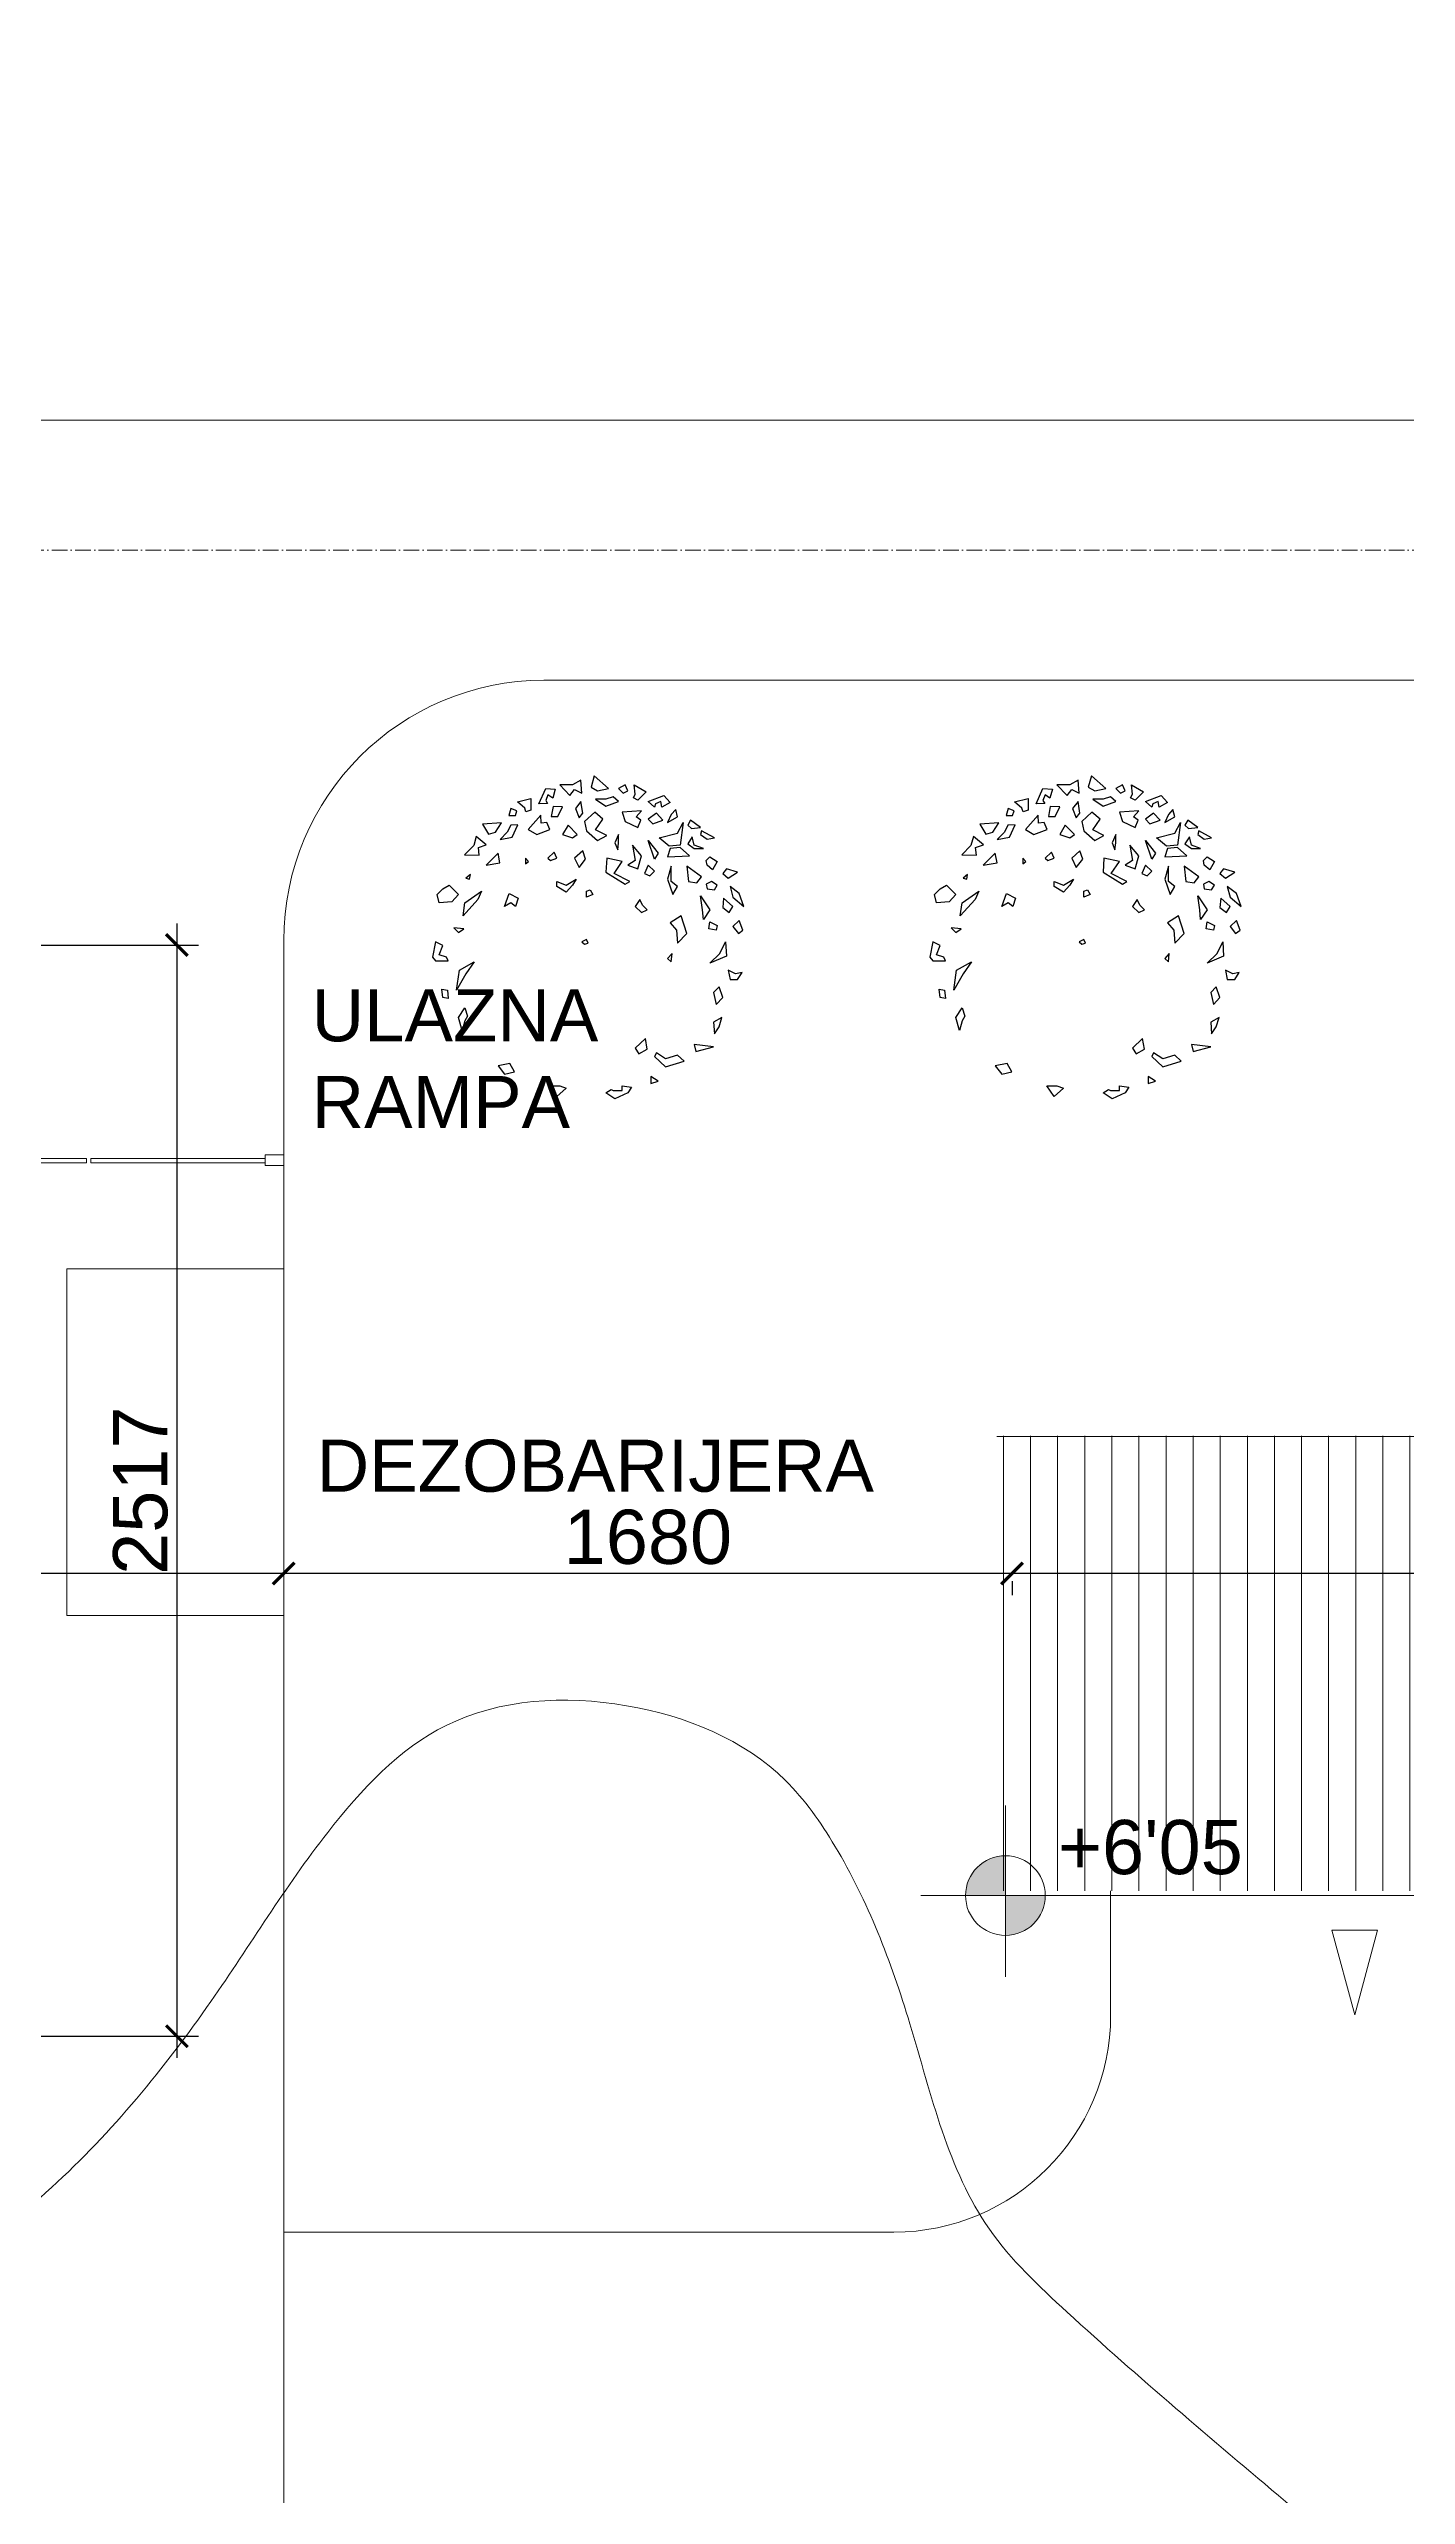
# Model space of a CAD drawing. Header units: millimetres. Extents: x 73 to 57768, y -40361 to 10065.
# Drawn here: x 19616 to 22746, y -24145 to -18503 of the extents above; entities that cross this region are included whole.
import ezdxf

# ---------------------------------------------------------------- set-up
doc = ezdxf.new("R2010")
doc.units = ezdxf.units.MM
doc.linetypes.add('ACAD_ISO07W100', pattern=[3, 0, -3])
doc.linetypes.add('ACAD_ISO10W100', pattern=[18, 12, -3, 0, -3])
for name, color, linetype, lineweight in [('HRANA', 120, 'Continuous', 5), ('izohipse', 33, 'Continuous', 0), ('kote', 124, 'Continuous', 5), ('kote i srafura', 9, 'Continuous', 5), ('SITUACIJA', 7, 'Continuous', 15), ('ulica', 71, 'Continuous', 13), ('šrafura', 253, 'Continuous', 5)]:
    doc.layers.add(name, color=color, linetype=linetype, lineweight=lineweight)
doc.styles.add('ATTR', font='romans.shx', dxfattribs={"width": 0.8, "height": 0.7})
doc.styles.add('M1_500', font='ARIAL.TTF', dxfattribs={"height": 125})
doc.dimstyles.new('M1_500', dxfattribs={"dimtxt": 15, "dimasz": 50, "dimexe": 50, "dimexo": 50, "dimgap": 20, "dimtad": 1, "dimdec": 0, "dimtxsty": 'M1_500', "dimblk": 'ARCHTICK', "dimcen": 2.5, "dimdle": 50, "dimadec": 0, "dimazin": 0, "dimtfac": 1, "dimtdec": 0, "dimtmove": 0, "dimatfit": 3, "dimfxl": 1, "dimarcsym": 0})

# ---------------------------------------------------------------- blocks, each defined once
blk = doc.blocks.new('DEC1')
for points in [[(-17.825703, 50.144688), (-15.340965, 55.637398), (-11.893769, 55.475018), (-12.802246, 52.160138), (-14.540878, 53.429518), (-15.347061, 51.420148), (-14.679306, 50.283108)], [(-10.286347, 57.002498), (-6.636353, 53.173978), (-4.977264, 55.300948), (-2.322731, 54.024758), (-2.654549, 58.704078), (-5.640907, 57.002498)], [(2.096443, 60.253408), (0.995445, 56.151728), (3.318161, 54.875548), (7.299967, 55.726328)], [(13.272677, 57.002498), (10.949967, 55.726328), (12.609047, 54.024758), (14.268137, 54.875548)], [(16.259037, 52.323198), (16.922667, 53.599378), (16.590857, 57.002498), (20.904477, 54.450148), (17.918117, 51.472418)], [(21.568117, 51.047028), (27.209017, 53.173978), (29.531737, 50.621628), (26.545377, 48.920058), (26.213557, 51.047028), (24.222657, 50.196248), (23.890837, 48.920058)], [(-27.902623, 48.490098), (-28.642653, 45.945318), (-26.266303, 45.915268), (-25.694743, 47.690008)], [(-22.482173, 47.292998), (-22.915303, 48.664658), (-25.556323, 50.836408), (-20.701343, 52.081818), (-20.707443, 47.864548)], [(-17.061733, 46.095918), (-21.688173, 40.867878), (-18.577893, 39.165388), (-13.789101, 40.946228), (-14.889992, 43.454908), (-16.965533, 43.184148)], [(-12.70607, 49.248398), (-13.313744, 45.632738), (-10.937401, 45.602688), (-9.258873, 49.086028)], [(-2.654549, 51.047028), (-4.645447, 48.494678), (-3.318176, 45.091538), (-1.990913, 46.793108)], [(2.322716, 47.218508), (-1.327278, 43.815368), (-0.66365, 40.412228), (3.318161, 37.009098), (6.636337, 38.710668), (2.654526, 40.837618), (5.309077, 44.666158)], [(2.654526, 51.897798), (6.304517, 49.345458), (10.949967, 51.047028), (8.959067, 52.748598), (6.304517, 51.897798)], [(19.245397, 47.643888), (12.277227, 47.218508), (13.272677, 43.815368), (17.918117, 41.688418), (18.913577, 44.240768), (17.254487, 45.516938)], [(24.554477, 46.793108), (21.568117, 44.666158), (23.227197, 42.964588), (26.877177, 44.240768)], [(31.522627, 48.069288), (29.863537, 46.367708), (28.536287, 43.389968), (32.186277, 45.516938)], [(36.831707, 44.240768), (35.836257, 42.539188), (37.163527, 41.263018), (40.481707, 41.688418)], [(-44.561383, 31.831348), (-39.273253, 31.705098), (-39.604093, 34.382268), (-36.824663, 35.356908), (-40.368063, 38.431048), (-41.276543, 35.116178)], [(-38.104163, 42.886048), (-35.982343, 39.207198), (-33.437553, 39.947208), (-31.223573, 43.364378)], [(-31.801213, 37.372358), (-27.415503, 38.148518), (-25.333863, 42.636518), (-27.944843, 42.431948), (-29.220293, 39.953298)], [(-7.299988, 42.539188), (-9.290886, 39.136068), (-5.640907, 37.859878), (-3.981812, 39.136068)], [(10.949967, 39.136068), (9.622697, 36.158308), (10.618147, 33.605958), (10.949967, 36.158308)], [(15.927217, 35.307528), (16.922667, 29.777438), (14.268137, 28.075868), (17.918117, 26.799688), (19.245397, 31.479008)], [(23.890837, 30.202838), (21.568117, 37.009098), (25.218107, 32.329788)], [(25.549927, 37.859878), (32.186277, 39.561448), (34.177167, 43.389968), (33.181717, 35.307528), (29.199917, 34.882128)], [(37.495347, 38.285278), (35.836257, 35.732928), (38.158977, 34.031358), (41.477157, 34.031358), (38.158977, 35.307528)], [(40.813507, 40.412228), (40.481707, 39.136068), (42.804427, 37.434478), (45.458957, 37.859878)], [(-32.518103, 32.329788), (-36.831723, 28.075868), (-31.854473, 28.926648)], [(-22.563583, 30.628218), (-22.563583, 28.501248), (-21.568133, 29.352038)], [(-12.277245, 32.755178), (-14.599968, 30.628218), (-13.604515, 29.777438), (-11.2818, 30.628218)], [(-1.990913, 33.180578), (-4.977264, 30.628218), (-3.318176, 27.225088), (-0.99546, 30.202838)], [(6.636337, 30.628218), (6.304517, 25.523518), (13.272677, 21.269598), (14.931767, 22.120378), (9.290877, 25.098128), (12.277227, 29.352038)], [(21.568117, 28.075868), (20.240847, 25.098128), (22.231747, 24.247348), (23.890837, 25.948898)], [(29.531737, 34.031358), (28.536287, 31.053608), (36.499887, 31.479008), (33.181717, 34.456738)], [(29.863537, 27.650488), (28.536287, 22.971158), (30.527177, 17.441068), (32.186277, 20.418808), (29.863537, 22.120378)], [(35.504437, 27.650488), (36.168077, 22.120378), (39.154437, 21.694998), (40.813507, 23.821948)], [(44.795317, 26.374298), (42.804427, 28.075868), (42.472607, 29.777438), (43.799877, 31.053608), (46.454417, 29.352038)], [(49.772577, 26.799688), (48.445307, 25.098128), (50.436227, 23.396548), (53.754397, 25.523518)], [(-52.427143, 19.568028), (-50.104423, 20.844198), (-46.786243, 17.441068), (-49.108973, 14.888718), (-53.754413, 14.463338), (-54.418043, 17.441068)], [(-45.127153, 9.784018), (-44.463523, 14.463338), (-38.490813, 18.717258), (-39.818083, 15.739508)], [(-42.472623, 24.672728), (-44.131713, 23.396548), (-42.804433, 22.971158)], [(-30.195383, 13.187148), (-28.536293, 17.866458), (-25.218123, 16.164898), (-26.213573, 13.187148), (-27.872663, 14.463338)], [(-5.640907, 20.844198), (-7.963623, 18.291858), (-11.2818, 20.418808), (-11.2818, 22.120378), (-7.963623, 20.844198), (-4.313629, 22.971158)], [(-0.66365, 18.717258), (0.663628, 19.142638), (1.659081, 17.441068), (-0.66365, 16.590288)], [(46.454417, 20.844198), (44.463497, 22.120378), (42.472607, 21.269598), (42.804427, 19.568028), (45.458957, 19.142638)], [(51.099847, 20.418808), (52.095307, 16.590288), (56.077117, 13.187148), (54.418027, 17.866458)], [(18.581767, 15.739508), (16.922667, 13.187148), (19.245397, 11.060198), (21.236297, 11.910978), (19.577217, 13.612548)], [(29.531737, 7.231658), (31.854457, 4.679318), (32.186277, 0), (35.504437, 3.403137), (33.513537, 9.784018)], [(40.481707, 17.015668), (43.799877, 11.910978), (41.477157, 8.507848), (41.145337, 11.910978)], [(48.777127, 16.164898), (48.445307, 12.761768), (50.768037, 11.060198), (52.095307, 13.187148)], [(-52.427143, -0.850769), (-55.081683, 0.4254), (-56.077133, -5.104706), (-55.081683, -6.380875), (-50.436243, -6.380875), (-51.099873, -5.104706), (-53.754413, -4.253914)], [(-48.445333, 5.530108), (-46.786243, 3.828518), (-44.795343, 5.104708)], [(-0.66365, 1.276169), (-2.322731, 0.4254), (-1.327278, -0.425384), (0, 0)], [(46.454417, 6.380878), (46.122607, 4.679318), (43.468057, 5.104708), (43.799877, 7.657058)], [(49.440767, 0.4254), (49.772577, -4.679306), (43.799877, -7.231651), (47.449857, -3.828529)], [(52.095307, 5.955488), (54.086217, 3.403137), (55.745307, 4.679318), (54.418027, 8.082458)], [(-47.449883, -17.015672), (-46.454433, -9.784004), (-41.145353, -6.806266), (-44.131713, -11.06018)], [(30.195357, -3.828529), (28.536287, -5.53009), (29.863537, -6.806266)], [(-50.768053, -17.015672), (-50.436243, -19.993412), (-52.427143, -19.568022), (-52.758963, -16.590282)], [(47.118057, -15.739494), (45.127137, -17.866462), (46.122607, -22.120372), (48.445307, -19.568022)], [(50.436227, -9.784004), (51.099847, -13.187141), (53.754397, -13.187141), (55.413487, -10.634796), (53.090757, -11.06018)], [(-45.458983, -31.478992), (-46.786243, -26.799672), (-44.463523, -23.396552), (-43.468073, -26.374292), (-44.463523, -28.075852)], [(20.572657, -34.456732), (16.922667, -37.859872), (18.249947, -39.986832), (21.236297, -38.285262)], [(48.113497, -26.799672), (45.127137, -28.501252), (45.458957, -32.755162), (47.118057, -30.202822)], [(-28.204473, -43.389972), (-32.518103, -44.240752), (-30.195383, -47.218492), (-26.545393, -46.367702)], [(24.554477, -39.561442), (23.890837, -40.837612), (27.872647, -44.666142), (34.508987, -42.539172), (32.186277, -40.412222), (27.872647, -41.688402)], [(38.158977, -36.583692), (38.822617, -39.136042), (45.127137, -37.434482)], [(-11.2818, -55.300932), (-13.936333, -51.472412), (-10.286347, -51.472412), (-7.963623, -52.323192)], [(9.622697, -56.151712), (6.304517, -54.024762), (8.295417, -52.748592), (8.959067, -53.173982), (12.277227, -53.173982), (12.277227, -51.472412), (15.595407, -51.897802), (14.268137, -54.024762)], [(22.563567, -50.621622), (25.218107, -49.770842), (22.563567, -48.069272)]]:
    blk.add_lwpolyline(points, close=True)
at = {"style": 'ATTR', "width": 0.8, "flags": 9}
blk.add_attdef('ESTCODE', (0, 0), '', height=0.7, dxfattribs=at)
blk = doc.blocks.new('HOR.KOTA')
h = blk.add_hatch(color=256)
h.paths.add_polyline_path([(-92, 0), (0, 0), (0, 92, 0.414214)])
h.paths.add_polyline_path([(92, 0), (0, 0), (0, -92, 0.414214)])
blk.add_lwpolyline([(0, 207.8), (0, -187.8), (0, 0), (-194.8, 0), (521.6, 0)])
blk.add_circle((0, 0), 92)
blk = doc.blocks.new('_ArchTick')
at = {"layer": 'kote', "color": 0, "const_width": 0.15}
blk.add_lwpolyline([(-0.5, -0.5), (0.5, 0.5)], dxfattribs=at)
blk = doc.blocks.new('*D304')
at = {"layer": 'Defpoints', "color": 0}
for p in [(21836.9, -21987), (24972.7, -21987), (21836.9, -22019.4)]:
    blk.add_point(p, dxfattribs=at)
at = {"layer": 'kote i srafura', "color": 0, "lineweight": -2}
for p, q in [((25022.7, -22019.4), (21786.9, -22019.4)), ((21836.9, -22037), (21836.9, -22069.4)), ((24972.7, -22037), (24972.7, -22069.4))]:
    blk.add_line(p, q, dxfattribs=at)
at = {"layer": 'kote i srafura', "color": 0, "lineweight": -2, "xscale": 50, "yscale": 50, "zscale": 50, "rotation": 180}
blk.add_blockref('_ArchTick', (21836.9, -22019.4), dxfattribs=at)
at = {"layer": 'kote i srafura', "color": 0, "lineweight": -2, "xscale": 50, "yscale": 50, "zscale": 50}
blk.add_blockref('_ArchTick', (24972.7, -22019.4), dxfattribs=at)
at = {"layer": 'kote i srafura', "color": 0, "insert": (23404.8, -21935.6), "char_height": 125, "attachment_point": 5, "style": 'M1_500'}
blk.add_mtext('3136', dxfattribs=at)
blk = doc.blocks.new('*D305')
at = {"layer": 'Defpoints', "color": 0}
for p in [(21836.9, -21987), (20157.2, -22019.4), (20157.2, -22019.4)]:
    blk.add_point(p, dxfattribs=at)
at = {"layer": 'kote i srafura', "color": 0, "lineweight": -2}
for p, q in [((21886.9, -22019.4), (20107.2, -22019.4)), ((21836.9, -22037), (21836.9, -22069.4))]:
    blk.add_line(p, q, dxfattribs=at)
at = {"layer": 'kote i srafura', "color": 0, "lineweight": -2, "xscale": 50, "yscale": 50, "zscale": 50, "rotation": 180}
blk.add_blockref('_ArchTick', (20157.2, -22019.4), dxfattribs=at)
at = {"layer": 'kote i srafura', "color": 0, "lineweight": -2, "xscale": 50, "yscale": 50, "zscale": 50}
blk.add_blockref('_ArchTick', (21836.9, -22019.4), dxfattribs=at)
at = {"layer": 'kote i srafura', "color": 0, "insert": (20997, -21935.6), "char_height": 125, "attachment_point": 5, "style": 'M1_500'}
blk.add_mtext('1680', dxfattribs=at)
blk = doc.blocks.new('*D306')
at = {"layer": 'Defpoints', "color": 0}
for p in [(18356, -22019.4), (18356, -22019.4), (20157.2, -22019.4)]:
    blk.add_point(p, dxfattribs=at)
at = {"layer": 'kote i srafura', "color": 0, "lineweight": -2}
blk.add_line((20207.2, -22019.4), (18306, -22019.4), dxfattribs=at)
at = {"layer": 'kote i srafura', "color": 0, "lineweight": -2, "xscale": 50, "yscale": 50, "zscale": 50, "rotation": 180}
blk.add_blockref('_ArchTick', (18356, -22019.4), dxfattribs=at)
at = {"layer": 'kote i srafura', "color": 0, "lineweight": -2, "xscale": 50, "yscale": 50, "zscale": 50}
blk.add_blockref('_ArchTick', (20157.2, -22019.4), dxfattribs=at)
at = {"layer": 'kote i srafura', "color": 0, "insert": (19256.6, -21935.6), "char_height": 125, "attachment_point": 5, "style": 'M1_500'}
blk.add_mtext('1801', dxfattribs=at)
blk = doc.blocks.new('*D308')
at = {"layer": 'Defpoints', "color": 0}
for p in [(18858.3, -20569.9), (18858.3, -23086.6), (19910.7, -23086.6)]:
    blk.add_point(p, dxfattribs=at)
at = {"layer": 'kote i srafura', "color": 0, "lineweight": -2}
for p, q in [((19910.7, -20519.9), (19910.7, -23136.6)), ((18908.3, -20569.9), (19960.7, -20569.9)), ((18908.3, -23086.6), (19960.7, -23086.6))]:
    blk.add_line(p, q, dxfattribs=at)
at = {"layer": 'kote i srafura', "color": 0, "lineweight": -2, "xscale": 50, "yscale": 50, "zscale": 50}
for p, rotation in [((19910.7, -20569.9), 90), ((19910.7, -23086.6), 270)]:
    blk.add_blockref('_ArchTick', p, dxfattribs=dict(at, rotation=rotation))
at = {"layer": 'kote i srafura', "color": 0, "insert": (19826.9, -21828.3), "char_height": 125, "attachment_point": 5, "rotation": 90, "style": 'M1_500'}
blk.add_mtext('2517', dxfattribs=at)

msp = doc.modelspace()

# ---------------------------------------------------------------- hatches: boundary and pattern name
at = {"layer": 'šrafura', "linetype": 'ACAD_ISO07W100', "ltscale": 2}
h = msp.add_hatch(dxfattribs=at)
h.set_pattern_fill('ANSI31', color=256, scale=500, angle=45, style=0)
h.set_pattern_definition([(90, (-151182.947, 19895.39), (-62.5, 1e-14), [])])
h.paths.add_polyline_path([(24967.153, -21701.63), (21787.153, -21701.63), (21787.153, -22751.63), (24967.153, -22751.63)])
h.paths.add_polyline_path([(23429.538, -22028.781), (23377.154, -22028.781), (23403.346, -21931.03)], flags=16)
h.paths.add_polyline_path([(22766.307, -22276.337), (24096.543, -22276.337), (24096.543, -22468.101), (22766.307, -22468.101)], flags=24)

# ---------------------------------------------------------------- linework, layer by layer
at = {"layer": 'HRANA'}
msp.add_lwpolyline([(22627.153, -23037.512), (22679.538, -22842.009), (22574.769, -22842.009), (22627.153, -23037.512)], close=True, dxfattribs=at)
at = {"layer": 'izohipse'}
msp.add_open_spline([(31552.658, -14611.212), (31420.83, -14776.479), (31114.816, -15139.123), (30624.928, -15577.055), (30170.84, -15961.941), (29828.9, -16406.995), (29662.362, -16940.49), (29570.984, -17469.488), (29328.02, -17874.589), (28964.259, -18166.938), (28491.41, -18117.618), (28135.731, -17936.146), (27864.038, -17762.724), (27597.524, -17733.822), (27382.303, -17839.33), (27249.186, -18043.595), (27228.778, -18269.817), (27364.939, -18409.745), (27486.826, -18602.639), (27473.731, -18918.232), (27438.892, -19242.657), (27503.343, -19600.503), (27438.959, -19974.576), (27418.35, -20370.876), (27166.162, -20566.292), (27192.512, -20752.482), (27015.404, -21021.515), (26895.607, -21494.791), (26650.554, -22047.512), (26591.382, -22702.315), (26472.545, -23244.884), (26316.317, -23813.098), (26020.049, -24274.004), (25454.65, -24705.004), (24750.688, -24745.829), (24204.551, -24839.863), (23667.654, -24825.325), (23063.979, -24661.936), (22497.122, -24184.898), (22063.432, -23818.746), (21708.558, -23483.893), (21618.028, -23071.401), (21482.217, -22717.178), (21280.393, -22427.975), (20949.482, -22291.497), (20523.398, -22316.36), (20222.206, -22639.348), (19982.945, -23036.895), (19641.817, -23453.887), (19121.028, -23810.068), (18536.361, -23906.042), (18036.829, -23959.869), (17576.435, -24284.347), (16718.101, -24662.777), (15646.125, -25317.041), (14555.656, -26080.59), (13735.113, -26727.858), (12928.674, -27239.254), (12117.658, -27817.375), (11367.021, -28349.879), (10773.139, -28841.699), (10339.452, -29116.535), (10025.115, -29401.674), (9851.675, -29691.285), (9886.827, -29934.985), (10043.242, -30061.93), (10191.481, -30185.534), (10374.003, -30294.494), (10678.05, -30273.874), (11155.611, -30422.673), (12000.061, -30438.839), (13118.723, -30470.669), (14283.346, -30938.127), (15504.821, -31189.476), (16723.064, -31335.263), (17772.226, -31295.286), (18560.239, -31297.302), (18999.755, -30973.406), (19157.86, -30650.474), (19140.673, -30272.846), (19512.528, -29973.233), (19570.418, -29356.6), (19990.032, -28764.146), (20599.055, -28424.928), (21180.026, -28534.5), (21599.127, -28734.457), (21971.696, -29140.61), (22495.106, -29561.431), (22920.548, -30192.749), (23197.676, -30825.804), (23298.836, -31414.579), (22961.837, -31797.743), (22682.787, -32211.951), (21995.155, -32467.046), (21600.046, -33215.664), (20787.457, -33458.934), (20348.834, -33917.282), (19934.131, -34182.154), (19674.357, -34418.8), (19653.762, -34612.126), (19648.192, -34664.41)], degree=3, knots=[1902.18558609, 1902.18558609, 1902.18558609, 1902.18558609, 2535.47886573, 3326.13675999, 3868.3788574, 4320.04619324, 4987.21341701, 5522.33876079, 5914.83901284, 6391.10826673, 6822.64589654, 7246.97568664, 7595.57825547, 7771.26986018, 8028.73750015, 8264.35247454, 8488.27555659, 8635.43322456, 8830.24679286, 9158.69372897, 9541.91727582, 9817.33141425, 10232.12944131, 10685.91741739, 10943.23649876, 11070.86668842, 11207.19492117, 11878.62254705, 12536.45749156, 13000.21832433, 13837.61503863, 14204.75627219, 14759.69261974, 15455.3880813, 16240.75451659, 16819.96619368, 17120.46801222, 17847.47312598, 18640.87361578, 19307.14729657, 19569.3043918, 20077.44333925, 20522.0900916, 20712.15505977, 21116.93205152, 21535.08529578, 21903.57896774, 22377.25955994, 22942.34458169, 23504.5111893, 24223.00461876, 24702.53518623, 24974.16213211, 25889.64813605, 27517.11953131, 28727.87044286, 29884.29854474, 30648.63232892, 31590.56243321, 32872.13672267, 33408.3906763, 33901.58309643, 34408.15294838, 34677.77273225, 34872.92535604, 35085.30473785, 35256.08385275, 35461.37236622, 35698.28344835, 36143.04280105, 36948.54022797, 38218.38580649, 39469.44535597, 40670.65584017, 41960.04486517, 43121.04167366, 43866.65135571, 44217.80870065, 44708.64263122, 44873.70664657, 45316.10041882, 45971.00967597, 46651.38474285, 47436.4971892, 47887.84119316, 48373.98365055, 48804.7010782, 49525.4803312, 50386.70921747, 51034.58854924, 51648.27869279, 51988.46614871, 52511.77709507, 53125.29667313, 54078.9061576, 54851.73150858, 55548.42263817, 55937.5884025, 56356.56035221, 56511.87147235, 56511.87147235, 56511.87147235, 56511.87147235], dxfattribs=at)
at = {"layer": 'kote i srafura'}
for p, q in [((24967.153, -21703.437), (21801.545, -21703.437)), ((21821.611, -22762.185), (24973.173, -22762.185))]:
    msp.add_line(p, q, dxfattribs=at)
at = {"layer": 'SITUACIJA'}
for p, q in [((6097.054, -19359.296), (38597.054, -19359.296)), ((19249.731, -21062.442), (19702.153, -21062.442)), ((19249.731, -21072.442), (19702.153, -21072.442)), ((19702.153, -21062.442), (19702.153, -21072.442)), ((19712.153, -21062.442), (20114.576, -21062.442)), ((19712.153, -21062.442), (19712.153, -21072.442)), ((19712.153, -21072.442), (20114.576, -21072.442)), ((19657.153, -22116.612), (19657.153, -21316.612)), ((19657.153, -21316.612), (20157.153, -21316.612)), ((20157.153, -21316.612), (20157.153, -22116.612)), ((20157.153, -22116.612), (19657.153, -22116.612)), ((20157.153, -22116.612), (20157.153, -24960.386))]:
    msp.add_line(p, q, dxfattribs=at)
at = {"layer": 'SITUACIJA', "linetype": 'ACAD_ISO10W100', "ltscale": 3}
msp.add_line((6097.054, -19659.296), (38597.054, -19659.296), dxfattribs=at)
at = {"layer": 'SITUACIJA'}
msp.add_lwpolyline([(20157.153, -21686.612), (20157.153, -20559.296, -0.41421356), (20757.153, -19959.296), (38597.054, -19959.296)], format="xyb", dxfattribs=at)
msp.add_lwpolyline([(20157.153, -21078.739), (20114.576, -21078.739), (20114.576, -21054.017), (20157.153, -21054.017)], close=True, dxfattribs=at)
at = {"layer": 'ulica', "ltscale": 5}
for p, q in [((22064.304, -23038.499), (22064.304, -22751.63)), ((20157.153, -23538.499), (21564.304, -23538.499))]:
    msp.add_line(p, q, dxfattribs=at)
msp.add_arc((21564.304, -23038.499), 500, 270, 0, dxfattribs=at)

# ---------------------------------------------------------------- block references
at = {"xscale": 6.399999999994179, "yscale": 6.400000000001455, "zscale": 6.4}
for p in [(20859.467, -20565.274), (22006.367, -20565.274)]:
    msp.add_blockref('DEC1', p, dxfattribs=at)
at = {"layer": 'kote'}
msp.add_blockref('HOR.KOTA', (21821.611, -22762.185), dxfattribs=at)

# ---------------------------------------------------------------- texts
at = {"layer": 'kote', "char_height": 120, "width": 1225.03892, "attachment_point": 1}
for s, insert in [('{\\fArial|b0|i0|c238|p34;ULAZNA RAMPA}', (20221.428, -20672.013)), ('{\\fArial|b0|i0|c238|p34;DEZOBARIJERA}', (20233.11, -21710.739))]:
    msp.add_mtext(s, dxfattribs=dict(at, insert=insert))
at = {"layer": 'kote', "insert": (21942.445, -22587.791), "char_height": 125, "width": 1396.4157, "attachment_point": 1, "style": 'M1_500'}
msp.add_mtext("+6'05", dxfattribs=at)

# ---------------------------------------------------------------- dimensions: what is measured, and where the dimension line sits
at = {"layer": 'kote i srafura'}
dim = msp.add_linear_dim(base=(19910.739, -23086.612), p1=(18858.312, -20569.897), p2=(18858.312, -23086.612), angle=90, dimstyle='M1_500', dxfattribs=at)
dim.commit()
dim.dimension.update_dxf_attribs({"geometry": '*D308', "text_midpoint": (19826.917, -21828.254)})
for base, p1, p2, picture, middle in [((18356.012, -22019.428), (20157.153, -22019.428), (18356.012, -22019.428), '*D306', (19256.583, -21935.606)), ((20157.153, -22019.428), (21836.872, -21987.016), (20157.153, -22019.428), '*D305', (20997.013, -21935.606)), ((21836.872, -22019.428), (24972.727, -21987.016), (21836.872, -21987.016), '*D304', (23404.8, -21935.563))]:
    dim = msp.add_linear_dim(base=base, p1=p1, p2=p2, dimstyle='M1_500', override={"dimtmove": 1}, dxfattribs=at)
    dim.commit()
    dim.dimension.update_dxf_attribs({"geometry": picture, "text_midpoint": middle})

doc.saveas('drawing.dxf')
